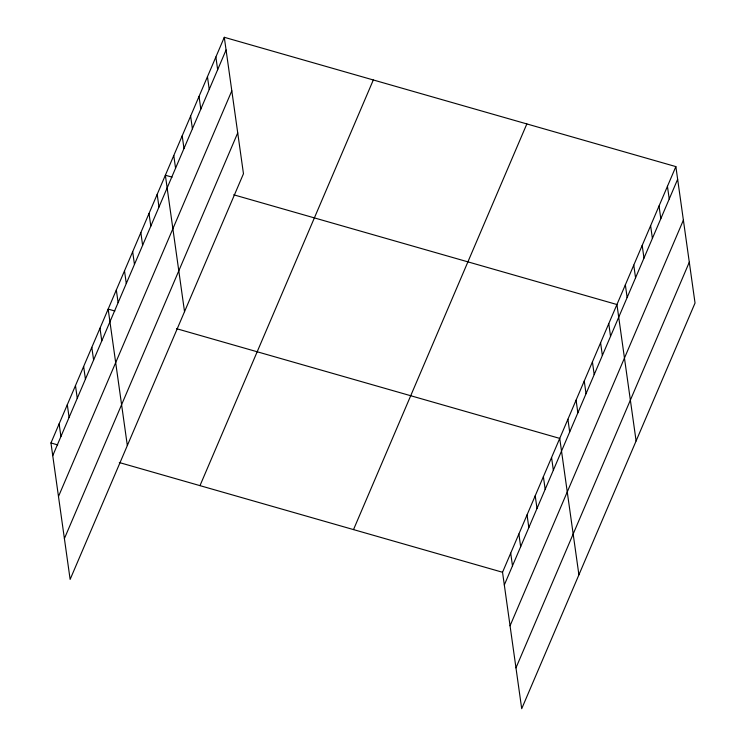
<?xml version="1.0" encoding="UTF-8"?>
<svg xmlns="http://www.w3.org/2000/svg" width="746" height="746" viewBox="0 0 746 746"><rect width="100%" height="100%" fill="white"/><g stroke="black" fill="none" stroke-linecap="round" stroke-linejoin="round"><path stroke-width="1.12" d="M224.294 37.3L243.466 173.734L70.133 579.4L50.961 442.965L224.294 37.3L675.867 166.6L695.039 303.035L521.706 708.7L502.534 572.266L675.867 166.6M52.742 455.657L226.075 49.982M58.486 496.491L231.81 90.826M64.398 538.565L237.732 132.891M199.984 485.637L373.308 79.971M353.511 529.595L526.844 123.929M504.315 584.957L677.648 179.292M510.059 625.791L683.392 220.126M515.971 667.866L689.304 262.2M172.084 177.147L165.36 175.226L184.532 311.66M233.703 194.799L616.933 304.527L636.105 440.961M114.884 311.017L108.161 309.096L127.333 445.53M176.504 328.669L559.733 438.396L578.905 574.83M50.961 442.965L57.684 444.896M119.304 462.539L502.534 572.266M667.446 186.304L669.227 198.995M659.026 206.008L660.807 218.699M650.605 225.712L652.396 238.403M642.194 245.415L643.975 258.107M633.774 265.119L635.555 277.81M625.353 284.823L627.134 297.514M608.764 323.652L610.545 336.343M600.586 342.778L602.376 355.46M592.417 361.903L594.198 374.585M584.249 381.029L586.03 393.711M576.08 400.154L577.861 412.836M567.902 419.271L569.683 431.962M551.564 457.522L553.346 470.213M543.386 476.647L545.177 489.329M535.218 495.773L536.999 508.455M527.049 514.899L528.83 527.581M518.88 534.024L520.661 546.706M510.702 553.14L512.493 565.832M215.874 57.004L217.655 69.686M207.453 76.707L209.234 89.389M199.033 96.411L200.814 109.093M190.612 116.115L192.403 128.797M182.201 135.819L183.982 148.501M173.781 155.522L175.562 168.204M157.192 194.352L158.973 207.034M149.014 213.477L150.804 226.159M140.845 232.603L142.626 245.285M132.676 251.719L134.457 264.41M124.498 270.845L126.288 283.536M116.329 289.97L118.11 302.662M99.992 328.221L101.773 340.903M91.814 347.347L93.604 360.029M83.645 366.473L85.426 379.155M75.477 385.589L77.258 398.28M67.308 404.714L69.089 417.406M59.13 423.84L60.911 436.531"/></g></svg>
